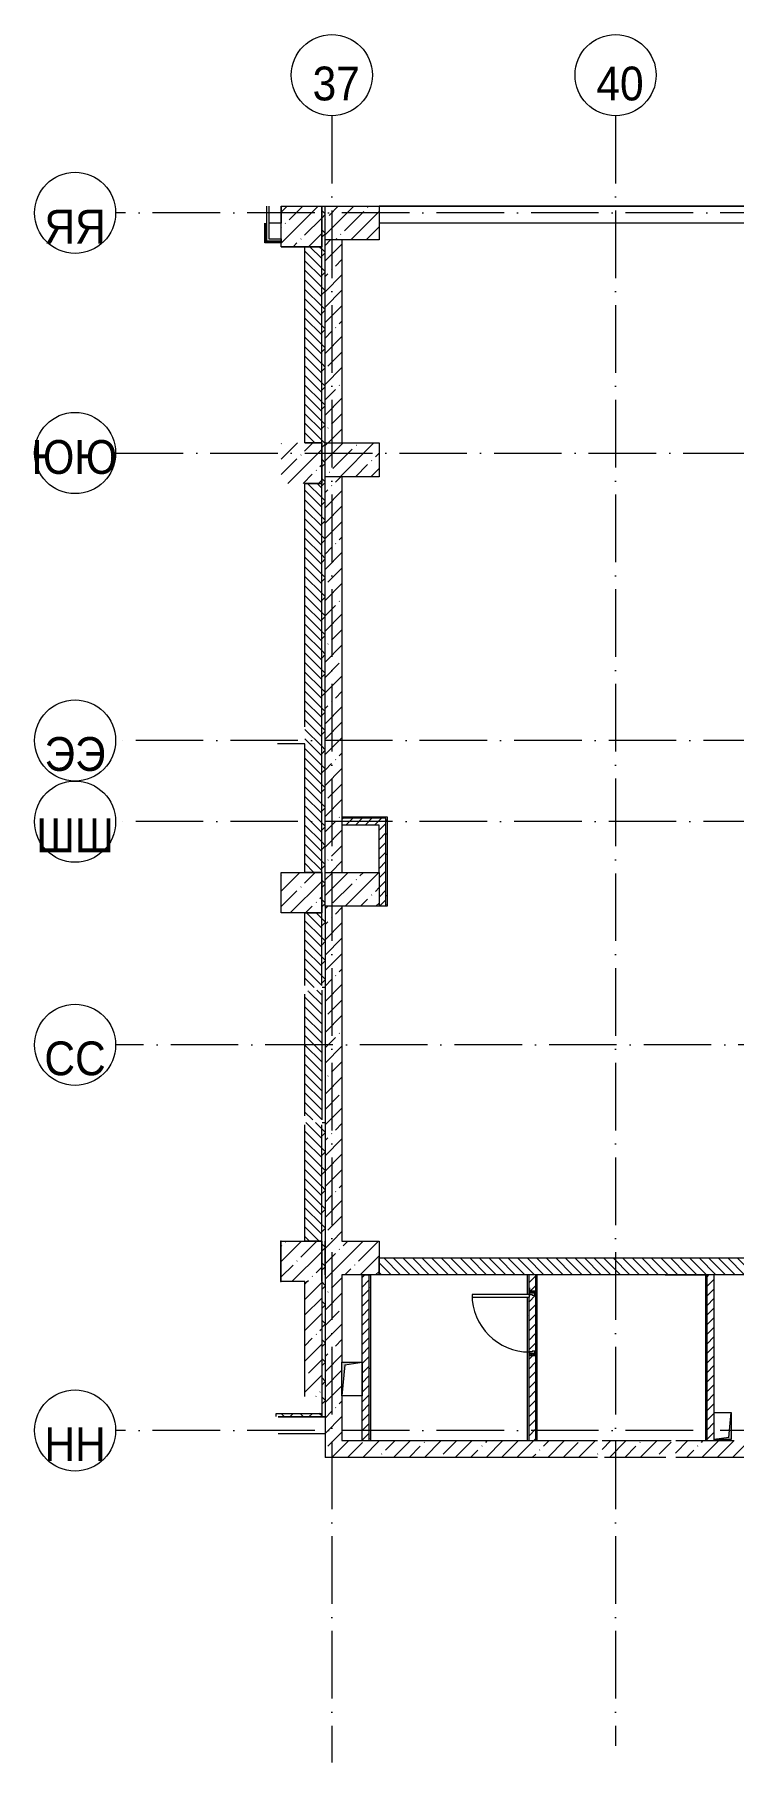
# Model space of a CAD drawing. Header units: millimetres. Extents: x 222978 to 324953, y 104171 to 146527.
# Drawn here: x 222978 to 233323, y 104171 to 129716 of the extents above; entities that cross this region are included whole.
import ezdxf

# ---------------------------------------------------------------- set-up
doc = ezdxf.new("R2010")
doc.units = ezdxf.units.MM
doc.linetypes.add('50_200_ШТРИХ_1Т_ш5_п1_п1_', pattern=[1400, 1000, -200, 0, -200])
doc.linetypes.add('IMPORT-Разомкнутая', pattern=[211666.660309, 126999.998093, -84666.662216])
for name, color, linetype, lineweight in [('A-CLNG', 7, 'Continuous', 9), ('A-DETL-1', 7, 'IMPORT-Разомкнутая', 5), ('A-DETL-5', 7, '50_200_ШТРИХ_1Т_ш5_п1_п1_', 5), ('A-DOOR', 7, 'Continuous', 9), ('A-DOOR-1', 7, 'Continuous', 5), ('A-DOOR-FRAM', 7, 'Continuous', 9), ('A-DOOR-FRAM-1', 7, 'Continuous', 5), ('A-WALL', 7, 'Continuous', 5), ('A-WALL-FNSH-1', 7, 'Continuous', 5), ('I-WALL', 7, 'Continuous', 5), ('S-COLS', 7, 'Continuous', 9), ('S-COLS-1', 7, 'Continuous', 5)]:
    doc.layers.add(name, color=color, linetype=linetype, lineweight=lineweight)
for name, color, linetype, lineweight, true_color in [('A-GENM-1', 7, 'Continuous', 9, 0xaaaaaa), ('A-GENM-2', 7, 'Continuous', 20, 0xaaaaaa), ('A-WALL-1', 7, 'Continuous', 5, 0x77b143), ('I-WALL-2', 7, 'Continuous', 5, 0x787878), ('M-EQPM-1', 7, 'Continuous', 9, 0xaaaaaa), ('M-EQPM-2', 7, 'Continuous', 9, 0xe2e2e2), ('Оси-1', 7, 'Continuous', 20, 0xaaaaaa), ('Оси-2', 7, 'Continuous', 9, 0xaaaaaa), ('Оси-3', 7, '50_200_ШТРИХ_1Т_ш5_п1_п1_', 9, 0xaaaaaa)]:
    doc.layers.add(name, color=color, linetype=linetype, lineweight=lineweight, true_color=true_color)
doc.styles.add('Arial', font='arial.ttf', dxfattribs={"width": 0.9, "height": 500})
pattern_1 = [(45, (177078.66, 41498.28), (-228.0985, 228.0985), []), (45, (177306.76, 41498.28), (-228.0985, 228.0985), [403.225, -80.645, 6.706, -73.939])]
pattern_2 = [(45, (177078.66, 41498.28), (-70.71068, 70.71068), [])]
pattern_3 = [(0, (177078.66, 41498.28), (406.4, 101.6), [6.706, -298.094, 6.706, -298.094, -1625.6]), (0, (177078.66, 41498.28), (406.4, 101.6), [-609.6, 6.706, -602.894, 6.706, -298.094, -711.2]), (0, (177078.66, 41498.28), (406.4, 101.6), [-1524, 6.706, -196.494, 6.706, -501.294]), (120, (177231.06, 41549.08), (-291.18818, 301.15272), [6.706, -298.094, 6.706, -298.094, -1625.6]), (120, (177231.06, 41549.08), (-291.18818, 301.15272), [-609.6, 6.706, -602.894, 6.706, -298.094, -711.2]), (120, (177231.06, 41549.08), (-291.18818, 301.15272), [-1524, 6.706, -196.494, 6.706, -501.294]), (240, (177281.86, 41752.28), (-115.21182, -402.75272), [6.706, -298.094, 6.706, -298.094, -1625.6]), (240, (177281.86, 41752.28), (-115.21182, -402.75272), [-609.6, 6.706, -602.894, 6.706, -298.094, -711.2]), (240, (177281.86, 41752.28), (-115.21182, -402.75272), [-1524, 6.706, -196.494, 6.706, -501.294])]
pattern_4 = [(135, (177078.66, 41498.28), (-70.71068, -70.71068), [])]
pattern_5 = [(45, (177078.66, 41498.28), (-141.42136, 141.42136), []), (135, (177078.66, 41498.28), (-141.42136, -141.42136), [])]

# ---------------------------------------------------------------- blocks, each defined once
blk = doc.blocks.new('BSC_Колонна _Прямоугольная - 500х800-V9-АИ_План потолка_1 этаж')
at = {"layer": 'S-COLS-1'}
h = blk.add_hatch(dxfattribs=at)
h.set_pattern_fill('FP_17', color=256, style=0, pattern_type=2)
h.set_pattern_definition([(315, (-85431.04, 50600), (228.0985, 228.0985), []), (315, (-85431.04, 50371.9), (228.0985, 228.0985), [403.225, -80.645, 6.706, -73.939])])
h.paths.add_polyline_path([(-250, 382), (-250, -400), (250, -400), (250, 400), (-250, 400)])
for p, q in [((-250, 400), (250, 400)), ((-250, -400), (-250, 400)), ((250, 400), (250, -400)), ((250, -400), (-250, -400))]:
    blk.add_line(p, q, dxfattribs=at)
blk = doc.blocks.new('110_Дверь_СКБ_1Ст1 - СОШ_Д-24_Дв_950x2100h_С_У и душ в комнате инструктора_ С_У медблока_ С_У персонала пищеблок-25939817-АИ_План потолка_1 этаж')
at = {"layer": 'A-DOOR-1'}
h = blk.add_hatch(dxfattribs=at)
h.set_pattern_fill('FP_117', color=256, style=0, pattern_type=2)
h.set_pattern_definition([(45, (-296.384, 134.685), (-14.1421, 14.1421), []), (135, (-296.384, 134.685), (-14.1421, -14.1421), [])])
h.paths.add_polyline_path([(-462.5, -40), (-437.5, -40), (-437.5, 40), (-462.5, 40)])
at = {"layer": 'A-DOOR-FRAM-1'}
h = blk.add_hatch(dxfattribs=at)
h.set_pattern_fill('FP_118', color=256, style=0, pattern_type=2)
h.set_pattern_definition([(135, (1826.41, 134.685), (-14.14214, -14.14214), []), (225, (1826.41, 134.685), (14.14214, -14.14214), [])])
h.paths.add_polyline_path([(462.5, -40), (487.5, -40), (487.5, 40), (462.5, 40)])
at = {"layer": 'A-DOOR'}
for p, q in [((437.5, 890), (397.5, 890)), ((397.5, 890), (397.5, 40)), ((437.5, 40), (437.5, 890)), ((397.5, 40), (437.5, 40))]:
    blk.add_line(p, q, dxfattribs=at)
at = {"layer": 'A-DOOR-1'}
blk.add_arc((437.5, 40), 850, 90, 180, dxfattribs=at)
at = {"layer": 'A-DOOR-FRAM'}
for p, q in [((-437.5, 40), (-462.5, 40)), ((-462.5, 40), (-462.5, -40)), ((-412.5, 40), (-437.5, 40)), ((-437.5, 40), (-437.5, -40)), ((-437.5, -40), (-437.5, 40)), ((-412.5, 0), (-412.5, 40)), ((-402.5, 0), (-412.5, 0)), ((-402.5, -40), (-402.5, 0)), ((437.5, 0), (427.5, 0)), ((427.5, 0), (427.5, -40)), ((437.5, 40), (437.5, 0)), ((462.5, 40), (437.5, 40)), ((462.5, -40), (462.5, 40)), ((487.5, 40), (462.5, 40)), ((462.5, 40), (462.5, -40)), ((487.5, -40), (487.5, 40)), ((-462.5, -40), (-437.5, -40)), ((-437.5, -40), (-402.5, -40)), ((427.5, -40), (462.5, -40)), ((462.5, -40), (487.5, -40))]:
    blk.add_line(p, q, dxfattribs=at)
blk = doc.blocks.new('BSC_Колонна _Прямоугольная - 500х800-V294-АИ_План потолка_1 этаж')
at = {"layer": 'S-COLS-1'}
h = blk.add_hatch(dxfattribs=at)
h.set_pattern_fill('FP_185', color=256, style=0, pattern_type=2)
h.set_pattern_definition([(315, (-81931.04, 50600), (228.0985, 228.0985), []), (315, (-81931.04, 50371.9), (228.0985, 228.0985), [403.225, -80.645, 6.706, -73.939])])
h.paths.add_polyline_path([(-250, 400), (-250, -400), (250, -400), (250, 400), (189, 400)])
for p, q in [((-250, 400), (250, 400)), ((-250, -400), (-250, 400)), ((250, 400), (250, -400)), ((250, -400), (-250, -400))]:
    blk.add_line(p, q, dxfattribs=at)
blk = doc.blocks.new('BSC_Колонна _Прямоугольная - 500х800-V295-АИ_План потолка_1 этаж')
at = {"layer": 'S-COLS-1'}
h = blk.add_hatch(dxfattribs=at)
h.set_pattern_fill('FP_186', color=256, style=0, pattern_type=2)
h.set_pattern_definition([(315, (-75581.04, 50600), (228.0985, 228.0985), []), (315, (-75581.04, 50371.9), (228.0985, 228.0985), [403.225, -80.645, 6.706, -73.939])])
h.paths.add_polyline_path([(-250, 400), (-250, -400), (250, -400), (250, 400)])
for p, q in [((-250, 400), (250, 400)), ((-250, -400), (-250, 400)), ((250, 400), (250, -400)), ((250, -400), (-250, -400))]:
    blk.add_line(p, q, dxfattribs=at)
blk = doc.blocks.new('Канал вертикальный прямоугольный - Шахта - значок проема-24087344-АИ_План потолка_1 этаж')
at = {"layer": 'M-EQPM-2'}
blk.add_hatch(color=256, dxfattribs=at).paths.add_polyline_path([(-150, 250), (-150, -250), (-110, 210), (150, 250), (-110, 250)])
at = {"layer": 'M-EQPM-1'}
for p, q in [((-150, -250), (-150, 250)), ((-150, 250), (150, 250)), ((-110, 210), (-150, -250)), ((-110, 210), (150, 250)), ((150, 250), (150, -250)), ((150, -250), (-150, -250))]:
    blk.add_line(p, q, dxfattribs=at)
blk = doc.blocks.new('Канал вертикальный прямоугольный - Шахта - значок проема-24087386-АИ_План потолка_1 этаж')
at = {"layer": 'M-EQPM-2'}
blk.add_hatch(color=256, dxfattribs=at).paths.add_polyline_path([(-125, 200), (-125, -200), (-92.5, 167.5), (125, 200), (-92.5, 200)])
at = {"layer": 'M-EQPM-1'}
for p, q in [((-125, -200), (-125, 200)), ((-125, 200), (125, 200)), ((-92.5, 167.5), (-125, -200)), ((-92.5, 167.5), (125, 200)), ((125, 200), (125, -200)), ((125, -200), (-125, -200))]:
    blk.add_line(p, q, dxfattribs=at)
blk = doc.blocks.new('Фахверк 100_16 - Фахверк 100_1-25916431-АИ_План потолка_1 этаж')
at = {"layer": 'A-GENM-2'}
for p, q in [((2175, 81411), (2175, 81466)), ((2175, 81466), (2200, 81466)), ((2180, 81411), (2175, 81411)), ((2200, 81461), (2180, 81461)), ((2180, 81461), (2180, 81411)), ((2280, 81466), (2285, 81466)), ((2280, 81411), (2280, 81461)), ((2285, 81411), (2280, 81411)), ((2285, 81466), (2285, 81411))]:
    blk.add_line(p, q, dxfattribs=at)
blk = doc.blocks.new('Ось сетки - Круг_Ø6_00__ISO-2_5_0_9K_-17386508-АИ_План потолка_1 этаж')
at = {"layer": 'Оси-1'}
blk.add_circle((0, 0), 3, dxfattribs=at)

msp = doc.modelspace()

# ---------------------------------------------------------------- hatches: boundary and pattern name
at = {"layer": 'A-WALL'}
h = msp.add_hatch(dxfattribs=at)
h.set_pattern_fill('FP_1', color=256, style=0, pattern_type=2)
h.set_pattern_definition(pattern_1)
h.paths.add_polyline_path([(227296.4, 108929.3), (227528.7, 108929.3), (227528.7, 111379), (227278.7, 111379), (227278.7, 108929.3)])
h.paths.add_polyline_path([(227528.7, 111879), (227528.7, 116829.3), (227278.7, 116829.3), (227278.7, 111879)])
h.paths.add_polyline_path([(227367.7, 117329.3), (227528.7, 117329.3), (227528.7, 123179.3), (227278.7, 123179.3), (227278.7, 117329.3)])
h.paths.add_polyline_path([(227278.7, 123679.3), (227528.7, 123679.3), (227528.7, 126679.3), (227278.7, 126679.3), (227278.7, 126335.5)])
h = msp.add_hatch(dxfattribs=at)
h.set_pattern_fill('FP_1', color=256, style=0, pattern_type=2)
h.set_pattern_definition(pattern_1)
h.paths.add_polyline_path([(226978.7, 109579.3), (227228.7, 109579.3), (227228.7, 111279), (226978.7, 111279), (226978.7, 109995.1)])
h = msp.add_hatch(dxfattribs=at)
h.set_pattern_fill('FP_1', color=256, style=0, pattern_type=2)
h.set_pattern_definition(pattern_1)
h.paths.add_polyline_path([(234703.7, 108679.3), (234703.7, 108929.3), (232463.5, 108929.3), (232463.5, 108679.3), (234384.1, 108679.3)])
h.paths.add_polyline_path([(227278.7, 108679.3), (231313.5, 108679.3), (231313.5, 108929.3), (227278.7, 108929.3), (227278.7, 108779.3)])
h.paths.add_polyline_path([(231423.5, 108679.3), (232363.5, 108679.3), (232363.5, 108719.3), (232353.5, 108719.3), (232353.5, 108759.3), (232398.5, 108759.3), (232398.5, 108929.3), (231378.5, 108929.3), (231378.5, 108759.3), (231423.5, 108759.3), (231423.5, 108719.3), (231413.5, 108719.3), (231413.5, 108679.3)])
at = {"layer": 'A-WALL-1'}
for points in [[(226413.7, 126661.6), (226413.7, 126929.3), (226388.7, 126929.3), (226388.7, 126661.6)], [(226413.7, 126636.6), (226628.7, 126636.6), (226628.7, 126661.6), (226388.7, 126661.6), (226388.7, 126636.6)]]:
    msp.add_hatch(color=256, dxfattribs=at).paths.add_polyline_path(points)
at = {"layer": 'I-WALL'}
h = msp.add_hatch(dxfattribs=at)
h.set_pattern_fill('FP_123', color=256, style=0, pattern_type=2)
h.set_pattern_definition(pattern_5)
h.paths.add_polyline_path([(227278.7, 115629.3), (227278.7, 127179.3), (227228.7, 127179), (227228.7, 115659.3), (227236.7, 115659.3), (227236.7, 115629.3)])
h = msp.add_hatch(dxfattribs=at)
h.set_pattern_fill('FP_2', color=256, style=0, pattern_type=2)
h.set_pattern_definition(pattern_4)
h.paths.add_polyline_path([(227228.7, 111879), (227228.7, 113629.3), (226978.7, 113629.3), (226978.7, 111879)])
h.paths.add_polyline_path([(227058.7, 113669.3), (227228.7, 113669.3), (227228.7, 115589.3), (227058.7, 115589.3), (227058.7, 115569.3), (227028.7, 115569.3), (227028.7, 115579.3), (226978.7, 115579.3), (226978.7, 113679.3), (227028.7, 113679.3), (227028.7, 113689.3), (227058.7, 113689.3), (227058.7, 113679.3)])
h.paths.add_polyline_path([(226978.7, 115629.3), (227228.7, 115629.3), (227228.7, 116729), (226978.7, 116729), (226978.7, 115659.3)])
h.paths.add_polyline_path([(226978.7, 117329), (227228.7, 117329), (227228.7, 123079.3), (226978.7, 123079.3), (226978.7, 117481.3)])
h.paths.add_polyline_path([(226978.7, 123679.3), (227228.7, 123679.3), (227228.7, 126579), (226978.7, 126579), (226978.7, 126335.5)])
h = msp.add_hatch(dxfattribs=at)
h.set_pattern_fill('FP_4', color=256, style=0, pattern_type=2)
h.set_pattern_definition(pattern_2)
h.paths.add_polyline_path([(228178.7, 118029.3), (228178.7, 118129.3), (227528.7, 118129.3), (227528.7, 118029.3), (228078.7, 118029.3)])
h = msp.add_hatch(dxfattribs=at)
h.set_pattern_fill('FP_4', color=256, style=0, pattern_type=2)
h.set_pattern_definition(pattern_2)
h.paths.add_polyline_path([(228178.7, 116829.3), (228178.7, 118029.3), (228078.7, 118029.3), (228078.7, 116829.3)])
h = msp.add_hatch(dxfattribs=at)
h.set_pattern_fill('FP_123', color=256, style=0, pattern_type=2)
h.set_pattern_definition(pattern_5)
h.paths.add_polyline_path([(227228.7, 109279.3), (227278.7, 109279.3), (227278.7, 113629.3), (227236.7, 113629.3), (227236.7, 113599.3), (227228.7, 113599.3), (227228.7, 109289.3)])
h = msp.add_hatch(dxfattribs=at)
h.set_pattern_fill('FP_4', color=256, style=0, pattern_type=2)
h.set_pattern_definition(pattern_2)
h.paths.add_polyline_path([(227828.7, 108929.3), (227928.7, 108929.3), (227928.7, 111379), (227828.7, 111379), (227828.7, 109080)])
h = msp.add_hatch(dxfattribs=at)
h.set_pattern_fill('FP_2', color=256, style=0, pattern_type=2)
h.set_pattern_definition(pattern_4)
h.paths.add_polyline_path([(234550.6, 111379), (234838.7, 111379), (234838.7, 111629), (234328.7, 111629), (234328.7, 111379), (234384.1, 111379)])
h.paths.add_polyline_path([(231151, 111379), (233828.7, 111379), (233828.7, 111629), (228078.7, 111629), (228078.7, 111379), (230413.5, 111379)])
h = msp.add_hatch(dxfattribs=at)
h.set_pattern_fill('FP_4', color=256, style=0, pattern_type=2)
h.set_pattern_definition(pattern_2)
h.paths.add_polyline_path([(230303.5, 111089.3), (230303.5, 111139.3), (230383.5, 111139.3), (230383.5, 111079.3), (230343.5, 111079.3), (230343.5, 111089.3)])
h.paths.add_polyline_path([(230393.5, 108929.3), (230393.5, 111379), (230293.5, 111379), (230293.5, 111089.3), (230303.5, 111089.3), (230303.5, 111049.3), (230293.5, 111049.3), (230293.5, 108929.3)])
h.paths.add_polyline_path([(230383.5, 110189.3), (230303.5, 110189.3), (230303.5, 110239.3), (230343.5, 110239.3), (230343.5, 110249.3), (230383.5, 110249.3), (230383.5, 110214.3)])
h = msp.add_hatch(dxfattribs=at)
h.set_pattern_fill('FP_4', color=256, style=0, pattern_type=2)
h.set_pattern_definition(pattern_2)
h.paths.add_polyline_path([(233031.6, 108929.3), (233031.6, 111379), (232931.6, 111379), (232931.6, 108929.3)])
h = msp.add_hatch(dxfattribs=at)
h.set_pattern_fill('FP_123', color=256, style=0, pattern_type=2)
h.set_pattern_definition(pattern_5)
h.paths.add_polyline_path([(227228.7, 109279.3), (227228.7, 109329.3), (226553.7, 109329.3), (226553.7, 109287.3), (226583.7, 109287.3), (226583.7, 109279.3)])
at = {"layer": 'I-WALL-2'}
h = msp.add_hatch(dxfattribs=at)
h.set_pattern_fill('FP_3', color=256, style=0, pattern_type=2)
h.set_pattern_definition(pattern_3)
h.paths.add_polyline_path([(228198.7, 118129.3), (228198.7, 118149.3), (227528.7, 118149.3), (227528.7, 118129.3), (228178.7, 118129.3)])
h = msp.add_hatch(dxfattribs=at)
h.set_pattern_fill('FP_3', color=256, style=0, pattern_type=2)
h.set_pattern_definition(pattern_3)
h.paths.add_polyline_path([(228178.7, 116829.3), (228198.7, 116829.3), (228198.7, 118129.3), (228178.7, 118129.3), (228178.7, 118003.7)])
h = msp.add_hatch(dxfattribs=at)
h.set_pattern_fill('FP_3', color=256, style=0, pattern_type=2)
h.set_pattern_definition(pattern_3)
h.paths.add_polyline_path([(227948.7, 108929.3), (227948.7, 111379), (227928.7, 111379), (227928.7, 108929.3)])
h = msp.add_hatch(dxfattribs=at)
h.set_pattern_fill('FP_3', color=256, style=0, pattern_type=2)
h.set_pattern_definition(pattern_3)
h.paths.add_polyline_path([(230293.5, 108929.3), (230293.5, 111049.3), (230273.5, 111049.3), (230273.5, 108929.3)])
h.paths.add_polyline_path([(230273.5, 111089.3), (230293.5, 111089.3), (230293.5, 111379), (230273.5, 111379), (230273.5, 111368.7)])
h = msp.add_hatch(dxfattribs=at)
h.set_pattern_fill('FP_3', color=256, style=0, pattern_type=2)
h.set_pattern_definition(pattern_3)
h.paths.add_polyline_path([(230413.5, 108929.3), (230413.5, 111379), (230393.5, 111377.5), (230393.5, 108929.3)])
h = msp.add_hatch(dxfattribs=at)
h.set_pattern_fill('FP_3', color=256, style=0, pattern_type=2)
h.set_pattern_definition(pattern_3)
h.paths.add_polyline_path([(232931.6, 108929.3), (232931.6, 111379), (232911.6, 111379), (232911.6, 108929.3)])
at = {"layer": 'S-COLS-1'}
h = msp.add_hatch(dxfattribs=at)
h.set_pattern_fill('FP_1', color=256, style=0, pattern_type=2)
h.set_pattern_definition(pattern_1)
h.paths.add_polyline_path([(226978.7, 126579.3), (227228.7, 126579.3), (227228.7, 127179.3), (226628.7, 127179), (226628.7, 126579.3), (226978.6, 126579.3)])
h = msp.add_hatch(dxfattribs=at)
h.set_pattern_fill('FP_1', color=256, style=0, pattern_type=2)
h.set_pattern_definition(pattern_1)
h.paths.add_polyline_path([(226628.7, 123079.3), (227228.7, 123079.3), (227228.7, 123679.3), (226628.7, 123679.3)])
h = msp.add_hatch(dxfattribs=at)
h.set_pattern_fill('FP_1', color=256, style=0, pattern_type=2)
h.set_pattern_definition(pattern_1)
h.paths.add_polyline_path([(226978.7, 116729), (227228.7, 116729), (227228.7, 117329), (226628.7, 117329), (226628.7, 116729)])
h = msp.add_hatch(dxfattribs=at)
h.set_pattern_fill('FP_1', color=256, style=0, pattern_type=2)
h.set_pattern_definition(pattern_1)
h.paths.add_polyline_path([(226628.7, 111279), (227228.7, 111279), (227228.7, 111879), (226628.7, 111879), (226628.7, 111629)])
h = msp.add_hatch(dxfattribs=at)
h.set_pattern_fill('FP_1', color=256, style=0, pattern_type=2)
h.set_pattern_definition(pattern_1)
h.paths.add_polyline_path([(227828.7, 111379), (228078.7, 111379), (228078.7, 111879), (227278.7, 111879), (227278.7, 111379), (227528.7, 111379)])

# ---------------------------------------------------------------- linework, layer by layer
at = {"layer": 'A-CLNG'}
for p, q in [((226628.7, 126579), (226978.7, 126579)), ((226628.7, 111879), (226618.7, 111879)), ((226618.7, 111879), (226618.7, 111279)), ((226618.7, 111279), (226628.7, 111279))]:
    msp.add_line(p, q, dxfattribs=at)
at = {"layer": 'A-DETL-1'}
for p, q in [((232911.6, 111379), (232311.6, 111379)), ((232911.6, 110779), (232911.6, 111379))]:
    msp.add_line(p, q, dxfattribs=at)
at = {"layer": 'A-DETL-5'}
for p, q in [((232311.6, 111379), (232911.6, 111379)), ((232911.6, 111379), (232911.6, 110779))]:
    msp.add_line(p, q, dxfattribs=at)
at = {"layer": 'A-WALL'}
for p, q in [((226413.7, 127179.3), (226413.7, 126661.6)), ((226448.7, 127179.3), (226448.7, 126696.6)), ((226628.7, 127179.3), (226628.7, 126929.3)), ((227228.7, 115659.3), (227228.7, 127179.3)), ((227228.7, 127179.3), (227278.7, 127179.3)), ((228078.7, 127179.3), (233828.7, 127179.3)), ((226628.7, 126929.3), (226448.7, 126929.3)), ((233828.7, 126929.3), (228078.7, 126929.3)), ((226628.7, 126661.6), (226413.7, 126661.6)), ((226448.7, 126696.6), (226628.7, 126696.6)), ((226628.7, 126696.6), (226628.7, 126661.6)), ((226978.7, 123679.3), (226978.7, 126579)), ((226978.7, 126579), (227228.7, 126579)), ((227278.7, 123679.3), (227278.7, 126679.3)), ((227528.7, 126679.3), (227528.7, 123679.3)), ((227228.7, 123679.3), (226978.7, 123679.3)), ((227278.7, 117329.3), (227278.7, 123179.3)), ((227528.7, 123179.3), (227528.7, 117329.3)), ((226978.7, 119479.3), (226978.7, 123079.3)), ((226978.7, 123079.3), (227228.7, 123079.3)), ((226978.7, 119229.3), (226573.7, 119229.3)), ((226978.7, 117329), (226978.7, 119229.3)), ((228178.7, 118129.3), (227528.7, 118129.3)), ((228178.7, 116829.3), (228178.7, 118129.3)), ((227228.7, 117329), (226978.7, 117329)), ((227278.7, 116829.3), (227278.7, 108679.3)), ((227528.7, 116829.3), (227528.7, 111879)), ((226978.7, 115659.3), (226978.7, 116729)), ((226978.7, 116729), (227228.7, 116729)), ((226978.7, 113729.3), (226978.7, 115529.3)), ((227228.7, 115589.3), (227228.7, 113669.3)), ((227278.7, 115629.3), (227236.7, 115629.3)), ((226978.7, 111879), (226978.7, 113599.3)), ((227228.7, 111279), (227228.7, 113599.3)), ((227236.7, 113629.3), (227278.7, 113629.3)), ((227228.7, 111879), (226978.7, 111879)), ((227528.7, 111379), (227528.7, 110089.3)), ((227928.7, 111379), (227928.7, 108929.3)), ((228078.7, 111629), (233828.7, 111629)), ((228078.7, 111379), (228078.7, 111629)), ((233828.7, 111379), (228078.7, 111379)), ((230293.5, 111379), (230293.5, 111089.3)), ((230393.5, 111379), (230393.5, 108929.3)), ((232931.6, 108929.3), (232931.6, 111379)), ((226978.7, 109579.3), (226978.7, 111279)), ((227228.7, 111279), (227228.7, 109279.3)), ((230293.5, 111049.3), (230293.5, 108929.3)), ((227528.7, 109589.3), (227528.7, 108929.3)), ((226553.7, 109287.3), (226553.7, 109329.3)), ((226553.7, 109329.3), (227228.7, 109329.3)), ((226583.7, 109279.3), (227278.7, 109279.3)), ((227278.7, 109279.3), (226583.7, 109279.3)), ((227278.7, 109029.3), (226583.7, 109029.3)), ((227528.7, 108929.3), (231308.5, 108929.3)), ((231378.5, 108929.3), (232398.5, 108929.3)), ((232468.5, 108929.3), (233328.7, 108929.3)), ((231308.5, 108679.3), (227278.7, 108679.3)), ((232323.5, 108679.3), (231413.5, 108679.3)), ((240328.7, 108679.3), (232468.5, 108679.3))]:
    msp.add_line(p, q, dxfattribs=at)
at = {"layer": 'A-WALL-FNSH-1'}
for p, q in [((252388.3, 127179.3), (228078.7, 127179.3)), ((226388.7, 126636.6), (226388.7, 126929.3)), ((226628.7, 126636.6), (226388.7, 126636.6)), ((226628.7, 126661.6), (226628.7, 126636.6)), ((227528.7, 118149.3), (228198.7, 118149.3)), ((228078.7, 118029.3), (227528.7, 118029.3)), ((228078.7, 117329.3), (228078.7, 118029.3)), ((228198.7, 118149.3), (228198.7, 116829.3)), ((228198.7, 116829.3), (228078.7, 116829.3)), ((227828.7, 108929.3), (227828.7, 111379)), ((227828.7, 111379), (227948.7, 111379)), ((227948.7, 111379), (227948.7, 108929.3)), ((230273.5, 111089.3), (230273.5, 111379)), ((230413.5, 111379), (230413.5, 108929.3)), ((232911.6, 108929.3), (232911.6, 111379)), ((233031.6, 111379), (233031.6, 108929.3)), ((230273.5, 108929.3), (230273.5, 111049.3))]:
    msp.add_line(p, q, dxfattribs=at)
at = {"layer": 'S-COLS'}
for p, q in [((226628.7, 126929.3), (226628.7, 127179.3)), ((226978.7, 123679.3), (227228.7, 123679.3)), ((227228.7, 123079.3), (226978.7, 123079.3)), ((226978.7, 117329), (227228.7, 117329)), ((227228.7, 116729), (226978.7, 116729)), ((228078.7, 111629), (228078.7, 111379))]:
    msp.add_line(p, q, dxfattribs=at)
at = {"layer": 'S-COLS-1'}
for p, q in [((226628.7, 127179.3), (227228.7, 127179.3)), ((227228.7, 127179.3), (227228.7, 126579.3)), ((226628.7, 126579.3), (226628.7, 126929.3)), ((227228.7, 126579.3), (226628.7, 126579.3)), ((227228.7, 123679.3), (227228.7, 123079.3)), ((226628.7, 116729), (226628.7, 117329)), ((226628.7, 117329), (226978.7, 117329)), ((227228.7, 117329), (227228.7, 116729)), ((226978.7, 116729), (226628.7, 116729)), ((226628.7, 111279), (226628.7, 111879)), ((226628.7, 111879), (227228.7, 111879)), ((227228.7, 111879), (227228.7, 111279)), ((227278.7, 111379), (227278.7, 111879)), ((227528.7, 111879), (228078.7, 111879)), ((228078.7, 111879), (228078.7, 111629)), ((228078.7, 111379), (227528.7, 111379)), ((226978.7, 111279), (226628.7, 111279))]:
    msp.add_line(p, q, dxfattribs=at)
at = {"layer": 'Оси-3'}
for p, q in [((227378.7, 128515.8), (227378.7, 104170.8)), ((231578.7, 128515.8), (231578.7, 104415.8)), ((252328.7, 127079.3), (224178.4, 127079.3)), ((224178.4, 123529), (252328.7, 123529)), ((252078.7, 119279.3), (224178.4, 119279.3)), ((252078.7, 118079.3), (224178.4, 118079.3)), ((253995.8, 114779.3), (224178.4, 114779.3)), ((252328.7, 109079.3), (224178.4, 109079.3))]:
    msp.add_line(p, q, dxfattribs=at)

# ---------------------------------------------------------------- block references
at = {"layer": 'A-DOOR', "rotation": 89.99999999999982}
msp.add_blockref('110_Дверь_СКБ_1Ст1 - СОШ_Д-24_Дв_950x2100h_С_У и душ в комнате инструктора_ С_У медблока_ С_У персонала пищеблок-25939817-АИ_План потолка_1 этаж', (230343.5, 110651.8), dxfattribs=at)
at = {"layer": 'A-GENM-1', "rotation": 180}
msp.add_blockref('Фахверк 100_16 - Фахверк 100_1-25916431-АИ_План потолка_1 этаж', (232583.6, 192600.4), dxfattribs=at)
at = {"layer": 'M-EQPM-1'}
msp.add_blockref('Канал вертикальный прямоугольный - Шахта - значок проема-24087344-АИ_План потолка_1 этаж', (227678.7, 109839.3), dxfattribs=at)
at = {"layer": 'M-EQPM-1', "rotation": 180}
msp.add_blockref('Канал вертикальный прямоугольный - Шахта - значок проема-24087386-АИ_План потолка_1 этаж', (233163.7, 109144.7), dxfattribs=at)
at = {"layer": 'S-COLS', "rotation": 89.9999999999999}
for name, p in [('BSC_Колонна _Прямоугольная - 500х800-V9-АИ_План потолка_1 этаж', (227678.7, 126929.3)), ('BSC_Колонна _Прямоугольная - 500х800-V294-АИ_План потолка_1 этаж', (227678.7, 123429.3)), ('BSC_Колонна _Прямоугольная - 500х800-V295-АИ_План потолка_1 этаж', (227678.7, 117079.3))]:
    msp.add_blockref(name, p, dxfattribs=at)
at = {"layer": 'Оси-1', "xscale": 199.9999999999999, "yscale": 199.9999999999999, "zscale": 199.9999999999999}
for p, rotation in [((227378.7, 129115.8), 180), ((231578.7, 129115.8), 180), ((223578.4, 127079.3), 89.9999999999998), ((223578.4, 123529), 269.9999999999995), ((223578.4, 119279.3), 89.99999999999982), ((223578.4, 118079.3), 89.9999999999998), ((223578.4, 114779.3), 89.99999999999982), ((223578.4, 109079.3), 89.9999999999998)]:
    msp.add_blockref('Ось сетки - Круг_Ø6_00__ISO-2_5_0_9K_-17386508-АИ_План потолка_1 этаж', p, dxfattribs=dict(at, rotation=rotation))

# ---------------------------------------------------------------- texts
at = {"layer": 'Оси-2', "char_height": 500, "attachment_point": 5, "line_spacing_factor": 0.936439, "style": 'Arial'}
for s, insert, width in [('\\pxqc,t4.572,9.144,13.716,18.288,22.86,27.432,32.004,36.576,41.148,45.72,50.292,54.864,59.436,64.008,68.58,73.152,77.724,82.296,86.868,91.44,96.012,100.584,105.156,109.728,114.3,118.872,123.444,128.016,132.588,137.16,141.732,146.304;{37}', (227443.8, 128988.6), 702), ('\\pxqc,t4.572,9.144,13.716,18.288,22.86,27.432,32.004,36.576,41.148,45.72,50.292,54.864,59.436,64.008,68.58,73.152,77.724,82.296,86.868,91.44,96.012,100.584,105.156,109.728,114.3,118.872,123.444,128.016,132.588,137.16,141.732,146.304;{40}', (231643.8, 128988.6), 702), ('\\pxqc,t4.572,9.144,13.716,18.288,22.86,27.432,32.004,36.576,41.148,45.72,50.292,54.864,59.436,64.008,68.58,73.152,77.724,82.296,86.868,91.44,96.012,100.584,105.156,109.728,114.3,118.872,123.444,128.016,132.588,137.16,141.732,146.304;{ЯЯ}', (223578.2, 126876.4), 916.2), ('\\pxqc,t4.572,9.144,13.716,18.288,22.86,27.432,32.004,36.576,41.148,45.72,50.292,54.864,59.436,64.008,68.58,73.152,77.724,82.296,86.868,91.44,96.012,100.584,105.156,109.728,114.3,118.872,123.444,128.016,132.588,137.16,141.732,146.304;{ЮЮ}', (223567.9, 123467.2), 1297.8), ('\\pxqc,t4.572,9.144,13.716,18.288,22.86,27.432,32.004,36.576,41.148,45.72,50.292,54.864,59.436,64.008,68.58,73.152,77.724,82.296,86.868,91.44,96.012,100.584,105.156,109.728,114.3,118.872,123.444,128.016,132.588,137.16,141.732,146.304;{ЭЭ}', (223578.2, 119076.4), 916.2), ('\\pxqc,t4.572,9.144,13.716,18.288,22.86,27.432,32.004,36.576,41.148,45.72,50.292,54.864,59.436,64.008,68.58,73.152,77.724,82.296,86.868,91.44,96.012,100.584,105.156,109.728,114.3,118.872,123.444,128.016,132.588,137.16,141.732,146.304;{ШШ}', (223577.3, 117876.4), 1179), ('\\pxqc,t4.572,9.144,13.716,18.288,22.86,27.432,32.004,36.576,41.148,45.72,50.292,54.864,59.436,64.008,68.58,73.152,77.724,82.296,86.868,91.44,96.012,100.584,105.156,109.728,114.3,118.872,123.444,128.016,132.588,137.16,141.732,146.304;{СС}', (223578.2, 114576.4), 916.2), ('\\pxqc,t4.572,9.144,13.716,18.288,22.86,27.432,32.004,36.576,41.148,45.72,50.292,54.864,59.436,64.008,68.58,73.152,77.724,82.296,86.868,91.44,96.012,100.584,105.156,109.728,114.3,118.872,123.444,128.016,132.588,137.16,141.732,146.304;{НН}', (223578.2, 108876.4), 916.2)]:
    msp.add_mtext(s, dxfattribs=dict(at, insert=insert, width=width))

doc.saveas('drawing.dxf')
